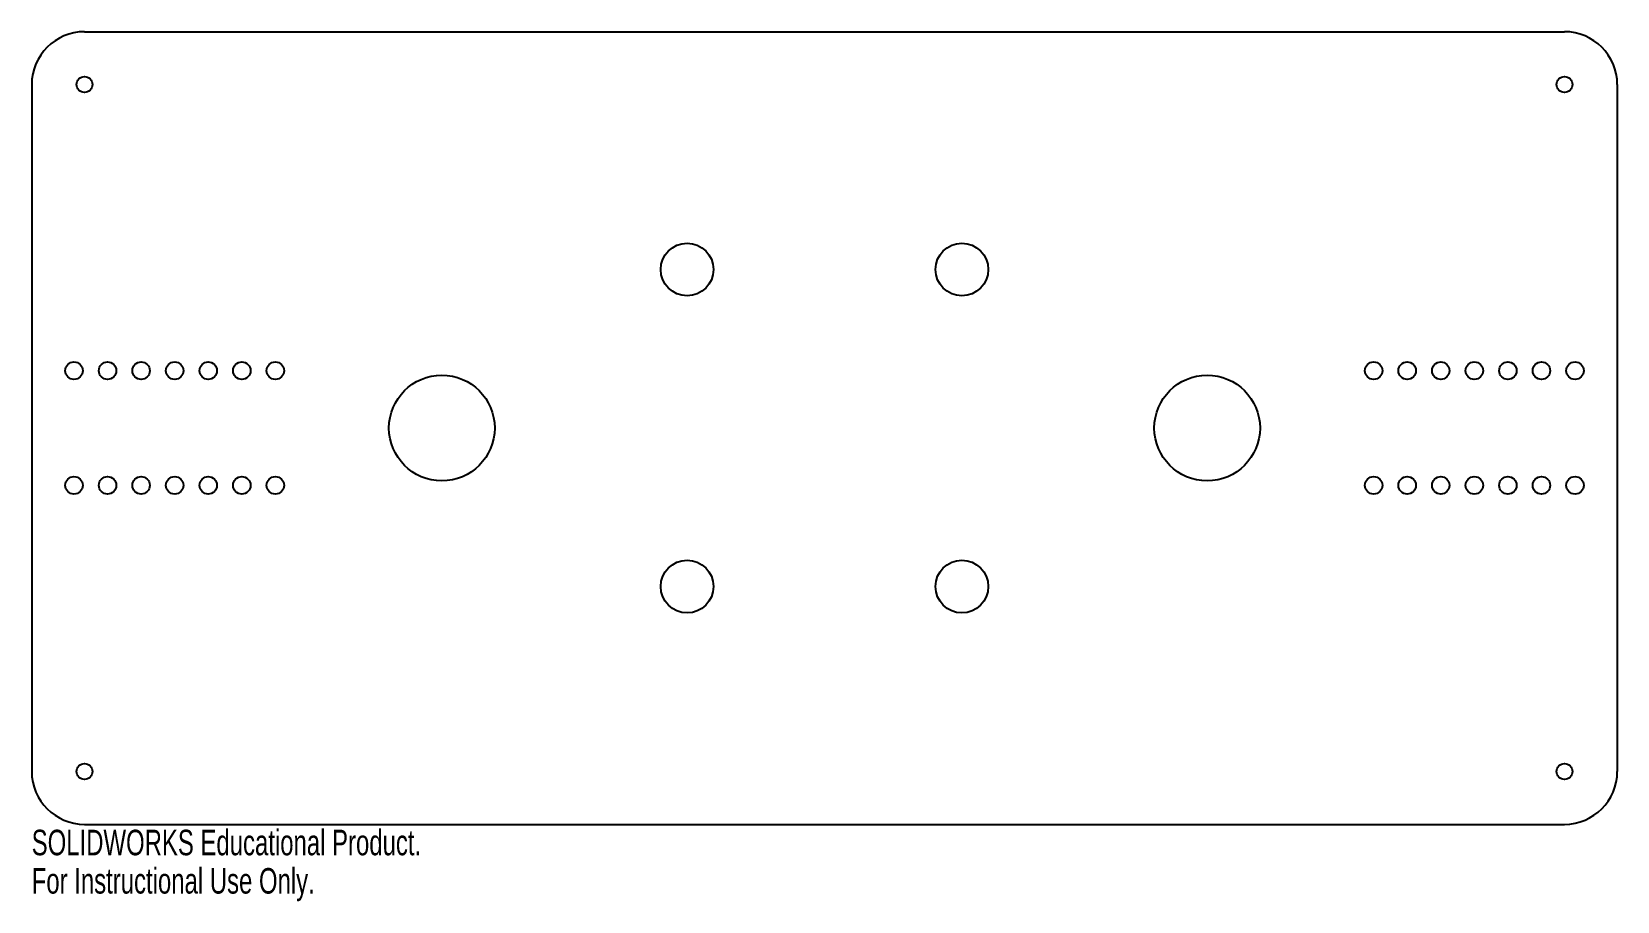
# Model space of a CAD drawing. Header units: millimetres. Extents: x 0 to 300, y -165 to 0.
import ezdxf

# ---------------------------------------------------------------- set-up
doc = ezdxf.new("R2010")
doc.units = ezdxf.units.MM
doc.styles.add('SLDTEXTSTYLE0', font='TXT', dxfattribs={"width": 0.7})

msp = doc.modelspace()

# ---------------------------------------------------------------- linework, layer by layer
at = {"color": 7, "linetype": 'Continuous', "lineweight": 25}
for p, q in [((10, 0), (290, 0)), ((0, -10), (0, -140)), ((300, -10), (300, -140)), ((10, -150), (290, -150))]:
    msp.add_line(p, q, dxfattribs=at)
for centre, radius in [((10, -10), 1.5), ((290, -10), 1.5), ((124, -45), 4.98), ((176, -45), 4.98), ((8, -64.15), 1.65), ((14.35, -64.15), 1.65), ((20.7, -64.15), 1.65), ((27.05, -64.15), 1.65), ((33.4, -64.15), 1.65), ((39.75, -64.15), 1.65), ((46.1, -64.15), 1.65), ((253.9, -64.15), 1.65), ((260.25, -64.15), 1.65), ((266.6, -64.15), 1.65), ((272.95, -64.15), 1.65), ((279.3, -64.15), 1.65), ((285.65, -64.15), 1.65), ((292, -64.15), 1.65), ((77.6, -75), 10), ((222.4, -75), 10), ((8, -85.85), 1.65), ((14.35, -85.85), 1.65), ((20.7, -85.85), 1.65), ((27.05, -85.85), 1.65), ((33.4, -85.85), 1.65), ((39.75, -85.85), 1.65), ((46.1, -85.85), 1.65), ((253.9, -85.85), 1.65), ((260.25, -85.85), 1.65), ((266.6, -85.85), 1.65), ((272.95, -85.85), 1.65), ((279.3, -85.85), 1.65), ((285.65, -85.85), 1.65), ((292, -85.85), 1.65), ((124, -105), 4.98), ((176, -105), 4.98), ((10, -140), 1.5), ((290, -140), 1.5)]:
    msp.add_circle(centre, radius, dxfattribs=at)
for centre, start, end in [((10, -10), 90, 180), ((290, -10), 0, 90), ((10, -140), 180, 270), ((290, -140), 270, 0)]:
    msp.add_arc(centre, 10, start, end, dxfattribs=at)

# ---------------------------------------------------------------- texts
at = {"color": 7, "linetype": 'Continuous', "char_height": 4.8336, "attachment_point": 1, "style": 'SLDTEXTSTYLE0'}
for s, insert in [('SOLIDWORKS Educational Product.', (0, -151.02)), ('For Instructional Use Only.', (0, -158.27))]:
    msp.add_mtext(s, dxfattribs=dict(at, insert=insert))

doc.saveas('drawing.dxf')
